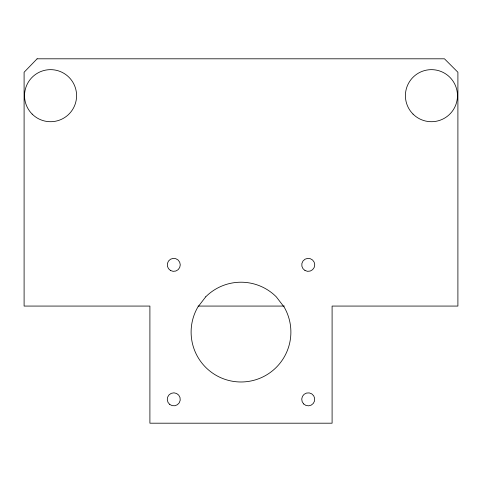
<?xml version="1.0" encoding="UTF-8"?>
<svg xmlns="http://www.w3.org/2000/svg" width="482" height="482" viewBox="0 0 482 482"><rect width="100%" height="100%" fill="white"/><g stroke="black" fill="none" stroke-linecap="round" stroke-linejoin="round"><path stroke-width="0.72" d="M198.072 306.07L284.38 306.07M205.724 296.822L197.795 307.155A49.887 49.887 0 0 0 241 381.985A49.887 49.887 0 0 0 284.205 307.155L276.276 296.822A49.887 49.887 0 0 0 205.724 296.822M37.114 58.804L24.1 72.252L24.1 306.07L149.902 306.07L149.902 423.196L332.098 423.196L332.098 306.07L457.9 306.07L457.9 72.252L444.452 58.804L37.114 58.804M413.032 114.083A26.028 26.028 0 0 0 456.581 102.413A26.028 26.028 0 0 0 424.702 70.535A26.028 26.028 0 0 0 413.032 114.083M32.155 114.083A26.028 26.028 0 0 0 75.704 102.413A26.028 26.028 0 0 0 43.826 70.535A26.028 26.028 0 0 0 32.155 114.083M303.636 403.94A6.507 6.507 0 0 0 314.523 401.024A6.507 6.507 0 0 0 306.552 393.053A6.507 6.507 0 0 0 303.636 403.94M169.778 404.482A6.507 6.507 0 0 0 180.208 400.211A6.507 6.507 0 0 0 171.291 393.318A6.507 6.507 0 0 0 169.778 404.482M304.986 270.492A6.507 6.507 0 0 0 314.746 264.859A6.507 6.507 0 0 0 304.986 259.226A6.507 6.507 0 0 0 304.986 270.492M170.508 270.492A6.507 6.507 0 0 0 180.268 264.859A6.507 6.507 0 0 0 170.508 259.226A6.507 6.507 0 0 0 170.508 270.492"/></g></svg>
